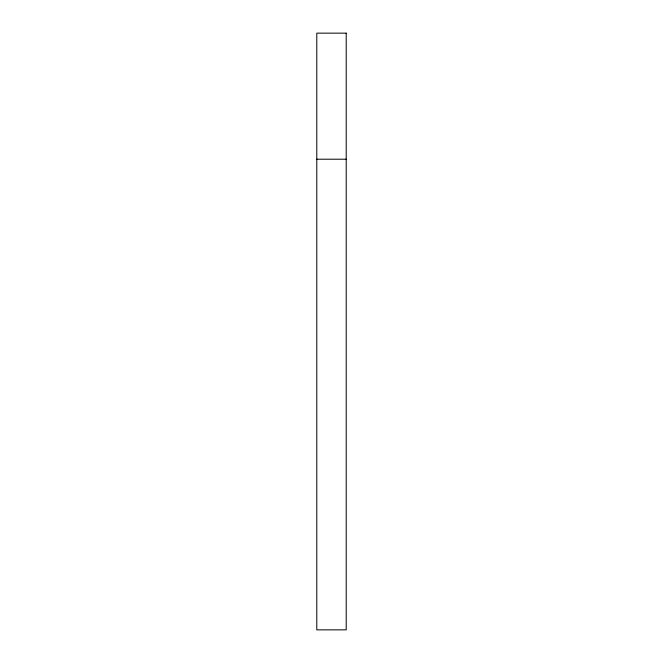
<?xml version="1.0" encoding="UTF-8"?>
<svg xmlns="http://www.w3.org/2000/svg" width="663" height="663" viewBox="0 0 663 663"><rect width="100%" height="100%" fill="white"/><g stroke="black" fill="none" stroke-linecap="round" stroke-linejoin="round"><path stroke-width="0.99" d="M316.79 159.211L346.21 159.211M346.21 33.15L316.79 33.15L316.79 629.85L346.21 629.85L346.21 33.15"/></g></svg>
